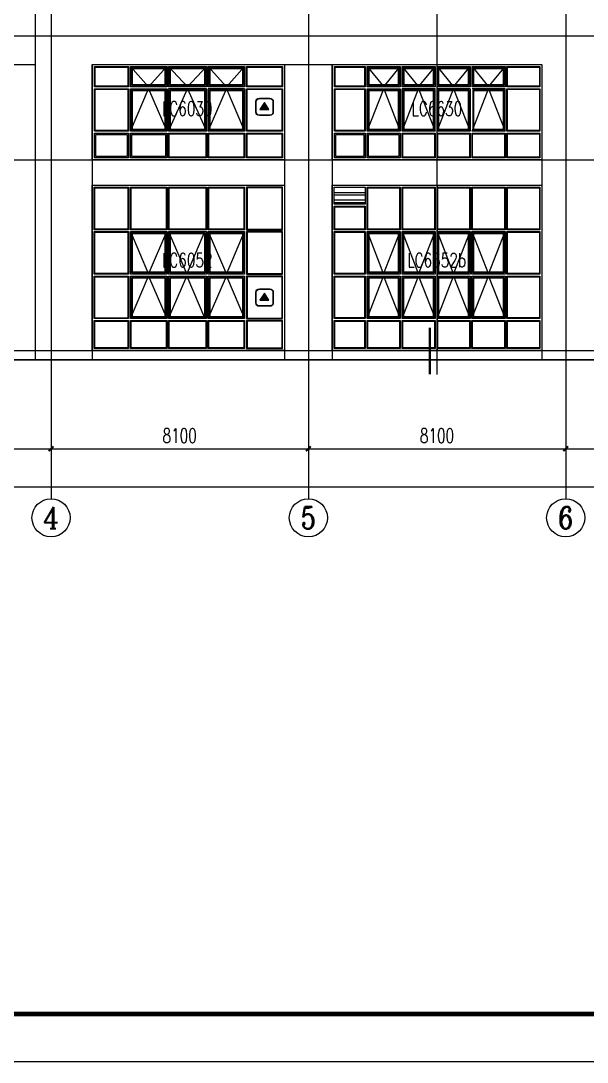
# Model space of a CAD drawing. Extents: x 1738711 to 2346805, y 1189731 to 2516152.
# Drawn here: x 2181922 to 2199747, y 2048190 to 2080978 of the extents above; entities that cross this region are included whole.
import ezdxf
from ezdxf.enums import TextEntityAlignment as Align

# ---------------------------------------------------------------- set-up
doc = ezdxf.new("R2010")
doc.units = 0
doc.header["$LTSCALE"] = 1000
doc.header["$MEASUREMENT"] = 0
doc.linetypes.add('复件 140224通州运河二期售楼部条件图_t3$0$X-ME SHAFT SH$0$X-B2$0$WATER_LINE', pattern=[0])
for name, color, linetype in [('2', 41, 'Continuous'), ('A-Detl-Thin', 1, 'Continuous'), ('AXIS', 3, 'Continuous'), ('AXIS_TEXT', 7, 'Continuous'), ('DIM_IDEN', 3, 'Continuous'), ('DOTE', 1, 'Continuous'), ('TK', 4, 'Continuous'), ('WINDOW', 144, 'Continuous'), ('WINDOW_TEXT', 7, 'Continuous'), ('切线', 35, 'Continuous'), ('看线', 8, 'Continuous')]:
    doc.layers.add(name, color=color, linetype=linetype)
doc.styles.add('_TCH_AXIS', font='COMPLEX', dxfattribs={"bigfont": 'GBCBIG'})
doc.styles.add('_TCH_DIM_T3', font='SIMPLEX', dxfattribs={"width": 0.705882, "bigfont": 'GBCBIG'})
doc.styles.add('_TCH_WINDOW', font='SIMPLEX', dxfattribs={"height": 3.5, "bigfont": 'GBCBIG'})
doc.styles.add('COMPLEX', font='COMPLEX')
doc.styles.add('宋体', font='SIMSUN.TTF', dxfattribs={"width": 0.75})
doc.dimstyles.new('_TCH_ARCH&&150', dxfattribs={"dimtxt": 446.25, "dimasz": 150, "dimexe": 375, "dimexo": 450, "dimgap": 189.375, "dimtad": 1, "dimdec": 0, "dimzin": 0, "dimdsep": 46, "dimtxsty": '_TCH_DIM_T3', "dimblk": 'ARCHTICK', "dimcen": 0.09, "dimclrt": 7, "dimazin": 2, "dimtfac": 1, "dimtdec": 0, "dimtix": 1, "dimtmove": 2, "dimatfit": 3, "dimfxl": 1, "dimtolj": 1, "dimtzin": 0, "dimarcsym": 0})

# ---------------------------------------------------------------- blocks, each defined once
blk = doc.blocks.new('44444')
at = {"layer": 'A-Detl-Thin'}
h = blk.add_hatch(color=1, dxfattribs=at)
h.dxf.hatch_style = 1
h.paths.add_polyline_path([(4501249, -50474), (4501124, -50678), (4501380, -50678)])
for points in [[(4501005, -50752), (4501005, -50452, -0.414214), (4501105, -50352), (4501405, -50352, -0.414214), (4501505, -50452), (4501505, -50752, -0.414214), (4501405, -50852), (4501105, -50852, -0.414214)], [(4501015, -50752), (4501015, -50452, -0.414214), (4501105, -50362), (4501405, -50362, -0.414214), (4501495, -50452), (4501495, -50752, -0.414214), (4501405, -50842), (4501105, -50842, -0.414214)]]:
    blk.add_lwpolyline(points, format="xyb", close=True, dxfattribs=at)
blk.add_lwpolyline([(4501249, -50474), (4501124, -50678), (4501380, -50678)], close=True, dxfattribs=at)
blk = doc.blocks.new('hrteaherhrehr')
at = {"layer": 'WINDOW', "linetype": '复件 140224通州运河二期售楼部条件图_t3$0$X-ME SHAFT SH$0$X-B2$0$WATER_LINE'}
for p, q in [((1948722, 1315018), (1948722, 1316358)), ((1949912, 1316358), (1948722, 1316358)), ((1949912, 1315018), (1949912, 1316358)), ((1951112, 1316358), (1949972, 1316358)), ((1949972, 1315018), (1949972, 1316358)), ((1951112, 1316358), (1951112, 1315018)), ((1949912, 1315018), (1948722, 1315018)), ((1951112, 1315018), (1949972, 1315018))]:
    blk.add_line(p, q, dxfattribs=at)
at = {"layer": 'WINDOW', "color": 4, "linetype": '复件 140224通州运河二期售楼部条件图_t3$0$X-ME SHAFT SH$0$X-B2$0$WATER_LINE'}
blk.add_lwpolyline([(1952372, 1314118), (1946322, 1314118), (1946322, 1317118), (1952372, 1317118)], close=True, dxfattribs=at)
at = {"layer": 'WINDOW', "linetype": '复件 140224通州运河二期售楼部条件图_t3$0$X-ME SHAFT SH$0$X-B2$0$WATER_LINE'}
for points in [[(1946394, 1316418), (1946394, 1317058), (1947462, 1317058), (1947462, 1316418), (1946394, 1316418)], [(1947522, 1316418), (1947522, 1317058), (1948662, 1317058), (1948662, 1316418), (1947522, 1316418)], [(1949912, 1317058), (1949912, 1316418), (1948722, 1316418), (1948722, 1317058), (1949912, 1317058)], [(1951112, 1317058), (1951112, 1316418), (1949972, 1316418), (1949972, 1317058), (1951112, 1317058)], [(1952312, 1316418), (1951172, 1316418), (1951172, 1317058), (1952312, 1317058), (1952312, 1316418)], [(1946394, 1315018), (1946394, 1316358), (1947462, 1316358), (1947462, 1315018), (1946394, 1315018)], [(1947522, 1315018), (1947522, 1316358), (1948662, 1316358), (1948662, 1315018), (1947522, 1315018)], [(1952312, 1316358), (1952312, 1315018), (1951172, 1315018), (1951172, 1316358), (1952312, 1316358)], [(1947462, 1314178), (1946394, 1314178), (1946394, 1314958), (1947462, 1314958), (1947462, 1314178)], [(1948662, 1314178), (1947522, 1314178), (1947522, 1314958), (1948662, 1314958), (1948662, 1314178)], [(1949912, 1314178), (1948722, 1314178), (1948722, 1314958), (1949912, 1314958), (1949912, 1314178)], [(1951112, 1314178), (1949972, 1314178), (1949972, 1314958), (1951112, 1314958), (1951112, 1314178)], [(1951172, 1314958), (1952312, 1314958), (1952312, 1314178), (1951172, 1314178), (1951172, 1314958)]]:
    blk.add_lwpolyline(points, dxfattribs=at)
for points in [[(1946414, 1316438), (1946414, 1317038), (1947442, 1317038), (1947442, 1316438)], [(1947562, 1316458), (1947562, 1317018), (1948622, 1317018), (1948622, 1316458)], [(1947582, 1316478), (1947582, 1316998), (1948602, 1316998), (1948602, 1316478)], [(1949872, 1317018), (1949872, 1316458), (1948762, 1316458), (1948762, 1317018)], [(1949852, 1316998), (1949852, 1316478), (1948782, 1316478), (1948782, 1316998)], [(1951072, 1317018), (1951072, 1316458), (1950012, 1316458), (1950012, 1317018)], [(1951052, 1316998), (1951052, 1316478), (1950032, 1316478), (1950032, 1316998)], [(1952292, 1316438), (1951192, 1316438), (1951192, 1317038), (1952292, 1317038)], [(1946414, 1315038), (1946414, 1316338), (1947442, 1316338), (1947442, 1315038)], [(1947562, 1315058), (1947562, 1316318), (1948622, 1316318), (1948622, 1315058)], [(1947582, 1315078), (1947582, 1316298), (1948602, 1316298), (1948602, 1315078)], [(1948762, 1316318), (1949872, 1316318), (1949872, 1315058), (1948762, 1315058)], [(1948782, 1316298), (1949852, 1316298), (1949852, 1315078), (1948782, 1315078)], [(1950012, 1316318), (1951072, 1316318), (1951072, 1315058), (1950012, 1315058)], [(1950032, 1316298), (1951052, 1316298), (1951052, 1315078), (1950032, 1315078)], [(1952292, 1316338), (1952292, 1315038), (1951192, 1315038), (1951192, 1316338)], [(1947422, 1314218), (1946434, 1314218), (1946434, 1314918), (1947422, 1314918)], [(1948622, 1314218), (1947562, 1314218), (1947562, 1314918), (1948622, 1314918)], [(1949892, 1314198), (1948742, 1314198), (1948742, 1314938), (1949892, 1314938)], [(1951092, 1314198), (1949992, 1314198), (1949992, 1314938), (1951092, 1314938)], [(1951192, 1314938), (1952292, 1314938), (1952292, 1314198), (1951192, 1314198)]]:
    blk.add_lwpolyline(points, close=True, dxfattribs=at)
at = {"layer": '看线'}
for points in [[(1947522, 1317058), (1948092, 1316418), (1948662, 1317058)], [(1948722, 1317058), (1949317, 1316418), (1949912, 1317058)], [(1949972, 1317058), (1950542, 1316418), (1951112, 1317058)], [(1947522, 1315018), (1948092, 1316358), (1948662, 1315018)], [(1948722, 1315018), (1949317, 1316358), (1949912, 1315018)], [(1949972, 1315018), (1950542, 1316358), (1951112, 1315018)]]:
    blk.add_lwpolyline(points, dxfattribs=at)
blk = doc.blocks.new('jtrsjhtrsehjt')
at = {"layer": 'WINDOW', "linetype": '复件 140224通州运河二期售楼部条件图_t3$0$X-ME SHAFT SH$0$X-B2$0$WATER_LINE'}
for p, q in [((1972507, 1314788), (1972507, 1316128)), ((1973547, 1316128), (1972507, 1316128)), ((1973547, 1314788), (1973547, 1316128)), ((1974647, 1316128), (1973607, 1316128)), ((1973607, 1314788), (1973607, 1316128)), ((1974647, 1316128), (1974647, 1314788)), ((1975747, 1316128), (1974707, 1316128)), ((1975747, 1314788), (1975747, 1316128)), ((1973547, 1314788), (1972507, 1314788)), ((1974647, 1314788), (1973607, 1314788)), ((1975747, 1314788), (1974707, 1314788))]:
    blk.add_line(p, q, dxfattribs=at)
at = {"layer": 'WINDOW', "color": 4, "linetype": '复件 140224通州运河二期售楼部条件图_t3$0$X-ME SHAFT SH$0$X-B2$0$WATER_LINE'}
blk.add_lwpolyline([(1976907, 1313888), (1970307, 1313888), (1970307, 1316888), (1976907, 1316888)], close=True, dxfattribs=at)
at = {"layer": 'WINDOW', "linetype": '复件 140224通州运河二期售楼部条件图_t3$0$X-ME SHAFT SH$0$X-B2$0$WATER_LINE'}
for points in [[(1970378, 1316188), (1970378, 1316828), (1971347, 1316828), (1971347, 1316188), (1970378, 1316188)], [(1971407, 1316188), (1971407, 1316828), (1972447, 1316828), (1972447, 1316188), (1971407, 1316188)], [(1973547, 1316828), (1973547, 1316188), (1972507, 1316188), (1972507, 1316828), (1973547, 1316828)], [(1974647, 1316828), (1974647, 1316188), (1973607, 1316188), (1973607, 1316828), (1974647, 1316828)], [(1975747, 1316828), (1975747, 1316188), (1974707, 1316188), (1974707, 1316828), (1975747, 1316828)], [(1976847, 1316188), (1975807, 1316188), (1975807, 1316828), (1976847, 1316828), (1976847, 1316188)], [(1970378, 1314788), (1970378, 1316128), (1971347, 1316128), (1971347, 1314788), (1970378, 1314788)], [(1971407, 1314788), (1971407, 1316128), (1972447, 1316128), (1972447, 1314788), (1971407, 1314788)], [(1976847, 1316128), (1976847, 1314788), (1975807, 1314788), (1975807, 1316128), (1976847, 1316128)], [(1971347, 1313948), (1970378, 1313948), (1970378, 1314728), (1971347, 1314728), (1971347, 1313948)], [(1972447, 1313948), (1971407, 1313948), (1971407, 1314728), (1972447, 1314728), (1972447, 1313948)], [(1973547, 1313948), (1972507, 1313948), (1972507, 1314728), (1973547, 1314728), (1973547, 1313948)], [(1974647, 1313948), (1973607, 1313948), (1973607, 1314728), (1974647, 1314728), (1974647, 1313948)], [(1975747, 1313948), (1974707, 1313948), (1974707, 1314728), (1975747, 1314728), (1975747, 1313948)], [(1975807, 1314728), (1976847, 1314728), (1976847, 1313948), (1975807, 1313948), (1975807, 1314728)]]:
    blk.add_lwpolyline(points, dxfattribs=at)
for points in [[(1970398, 1316208), (1970398, 1316808), (1971327, 1316808), (1971327, 1316208)], [(1971447, 1316228), (1971447, 1316788), (1972407, 1316788), (1972407, 1316228)], [(1973507, 1316788), (1973507, 1316228), (1972547, 1316228), (1972547, 1316788)], [(1974607, 1316788), (1974607, 1316228), (1973647, 1316228), (1973647, 1316788)], [(1975707, 1316788), (1975707, 1316228), (1974747, 1316228), (1974747, 1316788)], [(1976827, 1316208), (1975827, 1316208), (1975827, 1316808), (1976827, 1316808)], [(1971467, 1316248), (1971467, 1316768), (1972387, 1316768), (1972387, 1316248)], [(1973487, 1316768), (1973487, 1316248), (1972567, 1316248), (1972567, 1316768)], [(1974587, 1316768), (1974587, 1316248), (1973667, 1316248), (1973667, 1316768)], [(1975687, 1316768), (1975687, 1316248), (1974767, 1316248), (1974767, 1316768)], [(1970398, 1314808), (1970398, 1316108), (1971327, 1316108), (1971327, 1314808)], [(1971447, 1314828), (1971447, 1316088), (1972407, 1316088), (1972407, 1314828)], [(1971467, 1314848), (1971467, 1316068), (1972387, 1316068), (1972387, 1314848)], [(1972547, 1316088), (1973507, 1316088), (1973507, 1314828), (1972547, 1314828)], [(1972567, 1316068), (1973487, 1316068), (1973487, 1314848), (1972567, 1314848)], [(1973647, 1316088), (1974607, 1316088), (1974607, 1314828), (1973647, 1314828)], [(1973667, 1316068), (1974587, 1316068), (1974587, 1314848), (1973667, 1314848)], [(1974747, 1316088), (1975707, 1316088), (1975707, 1314828), (1974747, 1314828)], [(1974767, 1316068), (1975687, 1316068), (1975687, 1314848), (1974767, 1314848)], [(1976827, 1316108), (1976827, 1314808), (1975827, 1314808), (1975827, 1316108)], [(1971307, 1313988), (1970418, 1313988), (1970418, 1314688), (1971307, 1314688)], [(1972407, 1313988), (1971447, 1313988), (1971447, 1314688), (1972407, 1314688)], [(1973527, 1313968), (1972527, 1313968), (1972527, 1314708), (1973527, 1314708)], [(1974627, 1313968), (1973627, 1313968), (1973627, 1314708), (1974627, 1314708)], [(1975727, 1313968), (1974727, 1313968), (1974727, 1314708), (1975727, 1314708)], [(1975827, 1314708), (1976827, 1314708), (1976827, 1313968), (1975827, 1313968)]]:
    blk.add_lwpolyline(points, close=True, dxfattribs=at)
at = {"layer": '看线'}
for points in [[(1971407, 1316828), (1971927, 1316188), (1972447, 1316828)], [(1972507, 1316828), (1973027, 1316188), (1973547, 1316828)], [(1973607, 1316828), (1974127, 1316188), (1974647, 1316828)], [(1974707, 1316828), (1975227, 1316188), (1975747, 1316828)], [(1971407, 1314788), (1971927, 1316128), (1972447, 1314788)], [(1972507, 1314788), (1973027, 1316128), (1973547, 1314788)], [(1973607, 1314788), (1974127, 1316128), (1974647, 1314788)], [(1974707, 1314788), (1975227, 1316128), (1975747, 1314788)]]:
    blk.add_lwpolyline(points, dxfattribs=at)
blk = doc.blocks.new('hearhreahreah')
at = {"layer": 'WINDOW', "color": 4, "linetype": '复件 140224通州运河二期售楼部条件图_t3$0$X-ME SHAFT SH$0$X-B2$0$WATER_LINE'}
blk.add_lwpolyline([(1962844, 1282583), (1968894, 1282583), (1968894, 1277383), (1962844, 1277383)], close=True, dxfattribs=at)
at = {"layer": 'WINDOW', "linetype": '复件 140224通州运河二期售楼部条件图_t3$0$X-ME SHAFT SH$0$X-B2$0$WATER_LINE'}
for points in [[(1963984, 1282523), (1963984, 1281183), (1962904, 1281183), (1962904, 1282523), (1963984, 1282523)], [(1965184, 1282523), (1965184, 1281183), (1964044, 1281183), (1964044, 1282523), (1965184, 1282523)], [(1966434, 1282523), (1966434, 1281183), (1965244, 1281183), (1965244, 1282523), (1966434, 1282523)], [(1966494, 1282523), (1967634, 1282523), (1967634, 1281183), (1966494, 1281183), (1966494, 1282523)], [(1967694, 1282523), (1967694, 1281183), (1968834, 1281183), (1968834, 1282523), (1967694, 1282523)], [(1962904, 1279783), (1962904, 1281123), (1963984, 1281123), (1963984, 1279783), (1962904, 1279783)], [(1964044, 1279783), (1964044, 1281123), (1965184, 1281123), (1965184, 1279783), (1964044, 1279783)], [(1965244, 1279783), (1965244, 1281123), (1966434, 1281123), (1966434, 1279783), (1965244, 1279783)], [(1967634, 1281123), (1967634, 1279783), (1966494, 1279783), (1966494, 1281123), (1967634, 1281123)], [(1968834, 1279783), (1968834, 1281123), (1967694, 1281123), (1967694, 1279783), (1968834, 1279783)], [(1962904, 1278383), (1962904, 1279723), (1963984, 1279723), (1963984, 1278383), (1962904, 1278383)], [(1964044, 1278383), (1964044, 1279723), (1965184, 1279723), (1965184, 1278383), (1964044, 1278383)], [(1965244, 1278383), (1965244, 1279723), (1966434, 1279723), (1966434, 1278383), (1965244, 1278383)], [(1967634, 1279723), (1967634, 1278383), (1966494, 1278383), (1966494, 1279723), (1967634, 1279723)], [(1968834, 1278383), (1968834, 1279723), (1967694, 1279723), (1967694, 1278383), (1968834, 1278383)], [(1963984, 1277443), (1962904, 1277443), (1962904, 1278323), (1963984, 1278323), (1963984, 1277443)], [(1965184, 1277443), (1964044, 1277443), (1964044, 1278323), (1965184, 1278323), (1965184, 1277443)], [(1966434, 1277443), (1965244, 1277443), (1965244, 1278323), (1966434, 1278323), (1966434, 1277443)], [(1967634, 1278323), (1967634, 1277443), (1966494, 1277443), (1966494, 1278323), (1967634, 1278323)], [(1967694, 1277443), (1968834, 1277443), (1968834, 1278323), (1967694, 1278323), (1967694, 1277443)]]:
    blk.add_lwpolyline(points, dxfattribs=at)
for points in [[(1963964, 1282503), (1963964, 1281203), (1962924, 1281203), (1962924, 1282503)], [(1965164, 1282503), (1965164, 1281203), (1964064, 1281203), (1964064, 1282503)], [(1966414, 1282503), (1966414, 1281203), (1965264, 1281203), (1965264, 1282503)], [(1966514, 1282503), (1967614, 1282503), (1967614, 1281203), (1966514, 1281203)], [(1967714, 1282503), (1967714, 1281203), (1968814, 1281203), (1968814, 1282503)], [(1962924, 1279803), (1962924, 1281103), (1963964, 1281103), (1963964, 1279803)], [(1964084, 1279823), (1964084, 1281083), (1965144, 1281083), (1965144, 1279823)], [(1964104, 1279843), (1964104, 1281063), (1965124, 1281063), (1965124, 1279843)], [(1965284, 1279823), (1965284, 1281083), (1966394, 1281083), (1966394, 1279823)], [(1965304, 1279843), (1965304, 1281063), (1966374, 1281063), (1966374, 1279843)], [(1967594, 1281083), (1967594, 1279823), (1966534, 1279823), (1966534, 1281083)], [(1967574, 1281063), (1967574, 1279843), (1966554, 1279843), (1966554, 1281063)], [(1968814, 1279803), (1968814, 1281103), (1967714, 1281103), (1967714, 1279803)], [(1962924, 1278403), (1962924, 1279703), (1963964, 1279703), (1963964, 1278403)], [(1964084, 1278423), (1964084, 1279683), (1965144, 1279683), (1965144, 1278423)], [(1964104, 1278443), (1964104, 1279663), (1965124, 1279663), (1965124, 1278443)], [(1965284, 1278423), (1965284, 1279683), (1966394, 1279683), (1966394, 1278423)], [(1965304, 1278443), (1965304, 1279663), (1966374, 1279663), (1966374, 1278443)], [(1967594, 1279683), (1967594, 1278423), (1966534, 1278423), (1966534, 1279683)], [(1967574, 1279663), (1967574, 1278443), (1966554, 1278443), (1966554, 1279663)], [(1968814, 1278403), (1968814, 1279703), (1967714, 1279703), (1967714, 1278403)], [(1963964, 1277463), (1962924, 1277463), (1962924, 1278303), (1963964, 1278303)], [(1965164, 1277463), (1964064, 1277463), (1964064, 1278303), (1965164, 1278303)], [(1966414, 1277463), (1965264, 1277463), (1965264, 1278303), (1966414, 1278303)], [(1967614, 1278303), (1967614, 1277463), (1966514, 1277463), (1966514, 1278303)], [(1967714, 1277463), (1968814, 1277463), (1968814, 1278303), (1967714, 1278303)]]:
    blk.add_lwpolyline(points, close=True, dxfattribs=at)
at = {"layer": '看线'}
for points in [[(1964044, 1281123), (1964614, 1279783), (1965184, 1281123)], [(1965244, 1281123), (1965814, 1279783), (1966384, 1281123)], [(1966494, 1281123), (1967064, 1279783), (1967634, 1281123)], [(1964044, 1278383), (1964614, 1279723), (1965184, 1278383)], [(1965244, 1278383), (1965814, 1279723), (1966384, 1278383)], [(1966494, 1278383), (1967064, 1279723), (1967634, 1278383)]]:
    blk.add_lwpolyline(points, dxfattribs=at)
blk = doc.blocks.new('hjerathreherh')
at = {"layer": '看线'}
h = blk.add_hatch(dxfattribs=at)
h.set_pattern_fill('ANSI32', color=256, scale=50, angle=135, style=0)
h.set_pattern_definition([(180, (0, 0), (-1e-14, -238.125), []), (180, (-79.38, 79.38), (-1e-14, -238.125), [])])
h.paths.add_polyline_path([(2003435, 1280404), (2003435, 1279864), (2002455, 1279864), (2002455, 1280404)])
at = {"layer": 'WINDOW', "color": 4, "linetype": '复件 140224通州运河二期售楼部条件图_t3$0$X-ME SHAFT SH$0$X-B2$0$WATER_LINE'}
blk.add_lwpolyline([(2002395, 1280464), (2008995, 1280464), (2008995, 1275264), (2002395, 1275264)], close=True, dxfattribs=at)
at = {"layer": 'WINDOW', "linetype": '复件 140224通州运河二期售楼部条件图_t3$0$X-ME SHAFT SH$0$X-B2$0$WATER_LINE'}
for points in [[(2003435, 1280404), (2003435, 1279864), (2002455, 1279864), (2002455, 1280404), (2003435, 1280404)], [(2004535, 1280404), (2004535, 1279064), (2003495, 1279064), (2003495, 1280404), (2004535, 1280404)], [(2005635, 1280404), (2005635, 1279064), (2004595, 1279064), (2004595, 1280404), (2005635, 1280404)], [(2006735, 1280404), (2006735, 1279064), (2005695, 1279064), (2005695, 1280404), (2006735, 1280404)], [(2007835, 1280404), (2007835, 1279064), (2006795, 1279064), (2006795, 1280404), (2007835, 1280404)], [(2007895, 1280404), (2008935, 1280404), (2008935, 1279064), (2007895, 1279064), (2007895, 1280404)], [(2003435, 1279804), (2003435, 1279064), (2002455, 1279064), (2002455, 1279804), (2003435, 1279804)], [(2002455, 1277664), (2002455, 1279004), (2003435, 1279004), (2003435, 1277664), (2002455, 1277664)], [(2003495, 1277664), (2003495, 1279004), (2004535, 1279004), (2004535, 1277664), (2003495, 1277664)], [(2004595, 1277664), (2004595, 1279004), (2005635, 1279004), (2005635, 1277664), (2004595, 1277664)], [(2005695, 1277664), (2005695, 1279004), (2006735, 1279004), (2006735, 1277664), (2005695, 1277664)], [(2006795, 1277664), (2006795, 1279004), (2007835, 1279004), (2007835, 1277664), (2006795, 1277664)], [(2008935, 1279004), (2008935, 1277664), (2007895, 1277664), (2007895, 1279004), (2008935, 1279004)], [(2002455, 1276264), (2002455, 1277604), (2003435, 1277604), (2003435, 1276264), (2002455, 1276264)], [(2003495, 1276264), (2003495, 1277604), (2004535, 1277604), (2004535, 1276264), (2003495, 1276264)], [(2004595, 1276264), (2004595, 1277604), (2005635, 1277604), (2005635, 1276264), (2004595, 1276264)], [(2005695, 1276264), (2005695, 1277604), (2006735, 1277604), (2006735, 1276264), (2005695, 1276264)], [(2006795, 1276264), (2006795, 1277604), (2007835, 1277604), (2007835, 1276264), (2006795, 1276264)], [(2008935, 1277604), (2008935, 1276264), (2007895, 1276264), (2007895, 1277604), (2008935, 1277604)], [(2003435, 1275324), (2002455, 1275324), (2002455, 1276204), (2003435, 1276204), (2003435, 1275324)], [(2004535, 1275324), (2003495, 1275324), (2003495, 1276204), (2004535, 1276204), (2004535, 1275324)], [(2005635, 1275324), (2004595, 1275324), (2004595, 1276204), (2005635, 1276204), (2005635, 1275324)], [(2006735, 1275324), (2005695, 1275324), (2005695, 1276204), (2006735, 1276204), (2006735, 1275324)], [(2007835, 1275324), (2006795, 1275324), (2006795, 1276204), (2007835, 1276204), (2007835, 1275324)], [(2008935, 1276204), (2008935, 1275324), (2007895, 1275324), (2007895, 1276204), (2008935, 1276204)]]:
    blk.add_lwpolyline(points, dxfattribs=at)
for points in [[(2004515, 1280384), (2004515, 1279084), (2003515, 1279084), (2003515, 1280384)], [(2005615, 1280384), (2005615, 1279084), (2004615, 1279084), (2004615, 1280384)], [(2006715, 1280384), (2006715, 1279084), (2005715, 1279084), (2005715, 1280384)], [(2007815, 1280384), (2007815, 1279084), (2006815, 1279084), (2006815, 1280384)], [(2007915, 1280384), (2008915, 1280384), (2008915, 1279084), (2007915, 1279084)], [(2003415, 1279784), (2003415, 1279084), (2002475, 1279084), (2002475, 1279784)], [(2002475, 1277684), (2002475, 1278984), (2003415, 1278984), (2003415, 1277684)], [(2003535, 1277704), (2003535, 1278964), (2004495, 1278964), (2004495, 1277704)], [(2003555, 1277724), (2003555, 1278944), (2004475, 1278944), (2004475, 1277724)], [(2004635, 1277704), (2004635, 1278964), (2005595, 1278964), (2005595, 1277704)], [(2004655, 1277724), (2004655, 1278944), (2005575, 1278944), (2005575, 1277724)], [(2005735, 1277704), (2005735, 1278964), (2006695, 1278964), (2006695, 1277704)], [(2005755, 1277724), (2005755, 1278944), (2006675, 1278944), (2006675, 1277724)], [(2006835, 1277704), (2006835, 1278964), (2007795, 1278964), (2007795, 1277704)], [(2006855, 1277724), (2006855, 1278944), (2007775, 1278944), (2007775, 1277724)], [(2008915, 1278984), (2008915, 1277684), (2007915, 1277684), (2007915, 1278984)], [(2002475, 1276284), (2002475, 1277584), (2003415, 1277584), (2003415, 1276284)], [(2003535, 1276304), (2003535, 1277564), (2004495, 1277564), (2004495, 1276304)], [(2003555, 1276324), (2003555, 1277544), (2004475, 1277544), (2004475, 1276324)], [(2004635, 1276304), (2004635, 1277564), (2005595, 1277564), (2005595, 1276304)], [(2004655, 1276324), (2004655, 1277544), (2005575, 1277544), (2005575, 1276324)], [(2005735, 1276304), (2005735, 1277564), (2006695, 1277564), (2006695, 1276304)], [(2005755, 1276324), (2005755, 1277544), (2006675, 1277544), (2006675, 1276324)], [(2006835, 1276304), (2006835, 1277564), (2007795, 1277564), (2007795, 1276304)], [(2006855, 1276324), (2006855, 1277544), (2007775, 1277544), (2007775, 1276324)], [(2008915, 1277584), (2008915, 1276284), (2007915, 1276284), (2007915, 1277584)], [(2003415, 1275344), (2002475, 1275344), (2002475, 1276184), (2003415, 1276184)], [(2004515, 1275344), (2003515, 1275344), (2003515, 1276184), (2004515, 1276184)], [(2005615, 1275344), (2004615, 1275344), (2004615, 1276184), (2005615, 1276184)], [(2006715, 1275344), (2005715, 1275344), (2005715, 1276184), (2006715, 1276184)], [(2007815, 1275344), (2006815, 1275344), (2006815, 1276184), (2007815, 1276184)], [(2008915, 1276184), (2008915, 1275344), (2007915, 1275344), (2007915, 1276184)]]:
    blk.add_lwpolyline(points, close=True, dxfattribs=at)
at = {"layer": '看线'}
for points in [[(2003495, 1279004), (2004015, 1277664), (2004535, 1279004)], [(2004595, 1279004), (2005115, 1277664), (2005635, 1279004)], [(2005695, 1279004), (2006215, 1277664), (2006735, 1279004)], [(2006795, 1279004), (2007315, 1277664), (2007835, 1279004)], [(2003495, 1276264), (2004015, 1277604), (2004535, 1276264)], [(2004595, 1276264), (2005115, 1277604), (2005635, 1276264)], [(2005695, 1276264), (2006215, 1277604), (2006735, 1276264)], [(2006795, 1276264), (2007315, 1277604), (2007835, 1276264)]]:
    blk.add_lwpolyline(points, dxfattribs=at)
blk = doc.blocks.new('hjashrtahreahe')
at = {"layer": 'TK', "color": 7, "const_width": 25}
blk.add_lwpolyline([(0, 59400), (84100, 59400), (84100, 0), (0, 0)], close=True, dxfattribs=at)
at = {"layer": 'TK', "color": 3, "const_width": 100}
blk.add_lwpolyline([(2500, 1000), (2500, 58400), (83100, 58400), (83100, 1000)], close=True, dxfattribs=at)
at = {"layer": 'TK', "style": '宋体', "width": 0.75}
for tag, height, p in [('项目负责人', 350, (6003, 57089)), ('专业负责人', 350, (6003, 56224)), ('设计人', 350, (6003, 55419)), ('版号1', 250, (77304, 22193)), ('时间1', 250, (82405, 22193)), ('版号2', 250, (77304, 21593)), ('时间2', 250, (82405, 21593)), ('版号3', 250, (77304, 20993)), ('时间3', 250, (82405, 20993)), ('建筑会签', 0.0001, (78978, 2403)), ('电气会签', 0.0001, (82128, 2403)), ('结构会签', 0.0001, (78978, 1803)), ('暖通会签', 0.0001, (82128, 1803)), ('给排水会签', 0.0001, (78978, 1250)), ('智能化会签', 0.0001, (82128, 1250))]:
    blk.add_attdef(tag, text='', height=height, dxfattribs=at).set_placement(p, align=Align.CENTER)
for tag, p in [('合作设计单位', (80816, 48986)), ('版号说明1', (79854, 22318)), ('版号说明2', (79854, 21718)), ('版号说明3', (79854, 21118)), ('浙江绿储科技有限公司', (80545, 16036)), ('百兆瓦级集中式熔盐储能关键', (80545, 14953)), ('设备研发及制造基地项目', (80545, 14603)), ('1#研发楼', (80545, 13636)), ('图名', (80545, 12436)), ('工程编号', (78978, 11461)), ('子项编号', (82128, 11461)), ('建筑', (78978, 10711)), ('图号', (82128, 10711)), ('施工图', (78978, 9961)), ('2023.03', (82128, 9961)), ('审定', (79353, 8461)), ('审核', (79353, 7711)), ('工程负责', (79353, 6961)), ('专业负责', (79353, 6211)), ('设计', (79353, 5461)), ('制图', (79353, 4711)), ('校对', (79353, 3961))]:
    blk.add_attdef(tag, text='', height=250, dxfattribs=at).set_placement(p, align=Align.MIDDLE_CENTER)
blk = doc.blocks.new('_ArchTick')
at = {"color": 0, "linetype": 'ByBlock', "const_width": 0.4}
blk.add_lwpolyline([(-0.5, -0.5), (0.5, 0.5)], dxfattribs=at)
blk = doc.blocks.new('*D3624')
at = {"layer": 'AXIS', "color": 0, "lineweight": -2, "transparency": 16777216}
for p, q in [((2178372, 2069851), (2178372, 2067130)), ((2182872, 2069851), (2182872, 2067130)), ((2178372, 2067505), (2182872, 2067505))]:
    blk.add_line(p, q, dxfattribs=at)
at = {"layer": 'Defpoints', "color": 0, "transparency": 16777216}
for p in [(2178372, 2070301), (2182872, 2070301), (2182872, 2067505)]:
    blk.add_point(p, dxfattribs=at)
at = {"layer": 'AXIS', "color": 0, "lineweight": -2, "transparency": 16777216, "xscale": 150, "yscale": 150, "zscale": 150, "rotation": 180}
blk.add_blockref('_ArchTick', (2178372, 2067505), dxfattribs=at)
at = {"layer": 'AXIS', "color": 0, "lineweight": -2, "transparency": 16777216, "xscale": 150, "yscale": 150, "zscale": 150}
blk.add_blockref('_ArchTick', (2182872, 2067505), dxfattribs=at)
at = {"layer": 'AXIS', "color": 7, "transparency": 16777216, "insert": (2180622, 2067918), "char_height": 446.2, "attachment_point": 5, "style": '_TCH_DIM_T3'}
blk.add_mtext('\\A1;4500', dxfattribs=at)
blk = doc.blocks.new('*D3625')
at = {"layer": 'AXIS', "color": 0, "lineweight": -2, "transparency": 16777216}
for p, q in [((2182872, 2069851), (2182872, 2067130)), ((2190972, 2069851), (2190972, 2067130)), ((2182872, 2067505), (2190972, 2067505))]:
    blk.add_line(p, q, dxfattribs=at)
at = {"layer": 'Defpoints', "color": 0, "transparency": 16777216}
for p in [(2182872, 2070301), (2190972, 2070301), (2190972, 2067505)]:
    blk.add_point(p, dxfattribs=at)
at = {"layer": 'AXIS', "color": 0, "lineweight": -2, "transparency": 16777216, "xscale": 150, "yscale": 150, "zscale": 150, "rotation": 180}
blk.add_blockref('_ArchTick', (2182872, 2067505), dxfattribs=at)
at = {"layer": 'AXIS', "color": 0, "lineweight": -2, "transparency": 16777216, "xscale": 150, "yscale": 150, "zscale": 150}
blk.add_blockref('_ArchTick', (2190972, 2067505), dxfattribs=at)
at = {"layer": 'AXIS', "color": 7, "transparency": 16777216, "insert": (2186922, 2067918), "char_height": 446.2, "attachment_point": 5, "style": '_TCH_DIM_T3'}
blk.add_mtext('\\A1;8100', dxfattribs=at)
blk = doc.blocks.new('*D3626')
at = {"layer": 'AXIS', "color": 0, "lineweight": -2, "transparency": 16777216}
for p, q in [((2190972, 2069851), (2190972, 2067130)), ((2199072, 2069851), (2199072, 2067130)), ((2190972, 2067505), (2199072, 2067505))]:
    blk.add_line(p, q, dxfattribs=at)
at = {"layer": 'Defpoints', "color": 0, "transparency": 16777216}
for p in [(2190972, 2070301), (2199072, 2070301), (2199072, 2067505)]:
    blk.add_point(p, dxfattribs=at)
at = {"layer": 'AXIS', "color": 0, "lineweight": -2, "transparency": 16777216, "xscale": 150, "yscale": 150, "zscale": 150, "rotation": 180}
blk.add_blockref('_ArchTick', (2190972, 2067505), dxfattribs=at)
at = {"layer": 'AXIS', "color": 0, "lineweight": -2, "transparency": 16777216, "xscale": 150, "yscale": 150, "zscale": 150}
blk.add_blockref('_ArchTick', (2199072, 2067505), dxfattribs=at)
at = {"layer": 'AXIS', "color": 7, "transparency": 16777216, "insert": (2195022, 2067918), "char_height": 446.2, "attachment_point": 5, "style": '_TCH_DIM_T3'}
blk.add_mtext('\\A1;8100', dxfattribs=at)
blk = doc.blocks.new('*D3627')
at = {"layer": 'AXIS', "color": 0, "lineweight": -2, "transparency": 16777216}
for p, q in [((2199072, 2069851), (2199072, 2067130)), ((2207172, 2069851), (2207172, 2067130)), ((2199072, 2067505), (2207172, 2067505))]:
    blk.add_line(p, q, dxfattribs=at)
at = {"layer": 'Defpoints', "color": 0, "transparency": 16777216}
for p in [(2199072, 2070301), (2207172, 2070301), (2207172, 2067505)]:
    blk.add_point(p, dxfattribs=at)
at = {"layer": 'AXIS', "color": 0, "lineweight": -2, "transparency": 16777216, "xscale": 150, "yscale": 150, "zscale": 150, "rotation": 180}
blk.add_blockref('_ArchTick', (2199072, 2067505), dxfattribs=at)
at = {"layer": 'AXIS', "color": 0, "lineweight": -2, "transparency": 16777216, "xscale": 150, "yscale": 150, "zscale": 150}
blk.add_blockref('_ArchTick', (2207172, 2067505), dxfattribs=at)
at = {"layer": 'AXIS', "color": 7, "transparency": 16777216, "insert": (2203122, 2067918), "char_height": 446.2, "attachment_point": 5, "style": '_TCH_DIM_T3'}
blk.add_mtext('\\A1;8100', dxfattribs=at)
blk = doc.blocks.new('*D3632')
at = {"layer": 'AXIS', "color": 0, "lineweight": -2, "transparency": 16777216}
for p, q in [((2162172, 2069851), (2162172, 2065930)), ((2239572, 2069851), (2239572, 2065930)), ((2162172, 2066305), (2239572, 2066305))]:
    blk.add_line(p, q, dxfattribs=at)
at = {"layer": 'Defpoints', "color": 0, "transparency": 16777216}
for p in [(2162172, 2070301), (2239572, 2070301), (2239572, 2066305)]:
    blk.add_point(p, dxfattribs=at)
at = {"layer": 'AXIS', "color": 0, "lineweight": -2, "transparency": 16777216, "xscale": 150, "yscale": 150, "zscale": 150, "rotation": 180}
blk.add_blockref('_ArchTick', (2162172, 2066305), dxfattribs=at)
at = {"layer": 'AXIS', "color": 0, "lineweight": -2, "transparency": 16777216, "xscale": 150, "yscale": 150, "zscale": 150}
blk.add_blockref('_ArchTick', (2239572, 2066305), dxfattribs=at)
at = {"layer": 'AXIS', "color": 7, "transparency": 16777216, "insert": (2200872, 2066718), "char_height": 446.2, "attachment_point": 5, "style": '_TCH_DIM_T3'}
blk.add_mtext('\\A1;77400', dxfattribs=at)
blk = doc.blocks.new('_AXISO')
blk.add_circle((0, 0), 0.5)
at = {"layer": 'AXIS_TEXT', "style": 'COMPLEX', "width": 1.041667}
blk.add_attdef('A', text='', height=0.56, dxfattribs=at).set_placement((-0.25, -0.28), (0.25, -0.28), align=Align.FIT)

msp = doc.modelspace()

# ---------------------------------------------------------------- linework, layer by layer
at = {"layer": '2'}
for p, q in [((2182372.3, 2118601.5), (2182372.3, 2070301.5)), ((2163172.6, 2079601.5), (2182372.3, 2079601.5)), ((2184172.3, 2079601.5), (2184172.3, 2070301.5)), ((2184172.3, 2079601.5), (2198322.3, 2079601.5)), ((2190222.3, 2079601.5), (2190222.3, 2070301.5)), ((2191722.3, 2079601.5), (2191722.3, 2070301.5)), ((2198322.3, 2079601.5), (2198322.3, 2070301.5))]:
    msp.add_line(p, q, dxfattribs=at)
at = {"layer": 'AXIS'}
for p, q in [((2182872.3, 2069995.3), (2182872.3, 2065930.4)), ((2190972.3, 2069995.3), (2190972.3, 2065930.4)), ((2199072.3, 2069995.3), (2199072.3, 2065930.4))]:
    msp.add_line(p, q, dxfattribs=at)
at = {"layer": 'DIM_IDEN'}
msp.add_line((2195024.6, 2069847.7), (2195024.6, 2122503), dxfattribs=at)
at = {"layer": 'DIM_IDEN', "const_width": 75}
msp.add_lwpolyline([(2194799.6, 2069847.7), (2194799.6, 2071317.7)], dxfattribs=at)
at = {"layer": 'DOTE'}
for p, q in [((2182872.3, 2118601.5), (2182872.3, 2067941.2)), ((2190972.3, 2118601.5), (2190972.3, 2067941.2)), ((2199072.3, 2118601.5), (2199072.3, 2067941.2)), ((2157576.5, 2080501.5), (2243708.8, 2080501.5)), ((2157576.5, 2076601.5), (2243708.8, 2076601.5)), ((2157576.5, 2070601.5), (2243708.8, 2070601.5)), ((2157576.5, 2070301.5), (2243708.8, 2070301.5))]:
    msp.add_line(p, q, dxfattribs=at)
at = {"layer": 'WINDOW', "linetype": '复件 140224通州运河二期售楼部条件图_t3$0$X-ME SHAFT SH$0$X-B2$0$WATER_LINE'}
for p, q in [((2195022.3, 2076601.5), (2195022.3, 2079601.5)), ((2195022.3, 2075801.5), (2195022.3, 2070601.5))]:
    msp.add_line(p, q, dxfattribs=at)
at = {"layer": '切线', "const_width": 50}
msp.add_lwpolyline([(2243708.8, 2070301.5), (2157576.5, 2070301.5)], dxfattribs=at)

# ---------------------------------------------------------------- block references
at = {"xscale": 1.5, "yscale": 1.5, "zscale": 1.5}
msp.add_blockref('hjashrtahreahe', (2137913.5, 2048209.1), dxfattribs=at)
for name, p in [('hrteaherhrehr', (237850.3, 762483.8)), ('jtrsjhtrsehjt', (221415.7, 762713.5)), ('hearhreahreah', (221328.6, 793218.1)), ('hjerathreherh', (189327.1, 795337.6))]:
    msp.add_blockref(name, p)
at = {"color": 6, "xscale": 1.1, "yscale": 1.1, "zscale": 1.1}
for p in [(-2761786.6, 2133931.8), (-2761786.6, 2127926.8)]:
    msp.add_blockref('44444', p, dxfattribs=at)
at = {"layer": 'AXIS'}
ref = msp.add_blockref('_AXISO', (2182872.3, 2065330.4), dxfattribs=dict(at, xscale=1200, yscale=1200, zscale=1200))
ref.add_attrib('A', '4', dxfattribs={"layer": 'AXIS_TEXT', "ltscale": 0.5, "height": 668.2, "style": '_TCH_AXIS'}).set_placement((2182617.7, 2064996.3), (2183126.8, 2064996.3), align=Align.FIT)
ref = msp.add_blockref('_AXISO', (2190972.3, 2065330.4), dxfattribs=dict(at, xscale=1200, yscale=1200, zscale=1200))
ref.add_attrib('A', '5', dxfattribs={"layer": 'AXIS_TEXT', "ltscale": 0.5, "height": 698.9, "style": '_TCH_AXIS'}).set_placement((2190739.3, 2064980.9), (2191205.2, 2064980.9), align=Align.FIT)
ref = msp.add_blockref('_AXISO', (2199072.3, 2065330.4), dxfattribs=dict(at, xscale=1200, yscale=1200, zscale=1200))
ref.add_attrib('A', '6', dxfattribs={"layer": 'AXIS_TEXT', "ltscale": 0.5, "height": 698.9, "style": '_TCH_AXIS'}).set_placement((2198839.3, 2064980.9), (2199305.2, 2064980.9), align=Align.FIT)

# ---------------------------------------------------------------- texts
at = {"layer": 'WINDOW_TEXT', "style": '_TCH_WINDOW', "width": 0.705882}
for s, p in [('LC6030', (2186364.7, 2077991.2)), ('LC6630', (2194221, 2077991.2)), ('LC6052', (2186364.7, 2073219.5)), ('LC6652b', (2194086, 2073219.5))]:
    msp.add_text(s, height=446.25, rotation=0, dxfattribs=at).set_placement(p)

# ---------------------------------------------------------------- dimensions: what is measured, and where the dimension line sits
at = {"layer": 'AXIS'}
for p1, p2, distance, picture, middle in [((2162172.3, 2070301.5), (2239572.3, 2070301.5), -3996.1, '*D3632', (2200872.3, 2066717.9)), ((2178372.3, 2070301.5), (2182872.3, 2070301.5), -2796.1, '*D3624', (2180622.3, 2067917.9)), ((2182872.3, 2070301.5), (2190972.3, 2070301.5), -2796.1, '*D3625', (2186922.3, 2067917.9)), ((2190972.3, 2070301.5), (2199072.3, 2070301.5), -2796.1, '*D3626', (2195022.3, 2067917.9)), ((2199072.3, 2070301.5), (2207172.3, 2070301.5), -2796.1, '*D3627', (2203122.3, 2067917.9))]:
    dim = msp.add_aligned_dim(p1=p1, p2=p2, distance=distance, dimstyle='_TCH_ARCH&&150', dxfattribs=at)
    dim.commit()
    dim.dimension.update_dxf_attribs({"geometry": picture, "text_midpoint": middle})

doc.saveas('drawing.dxf')
